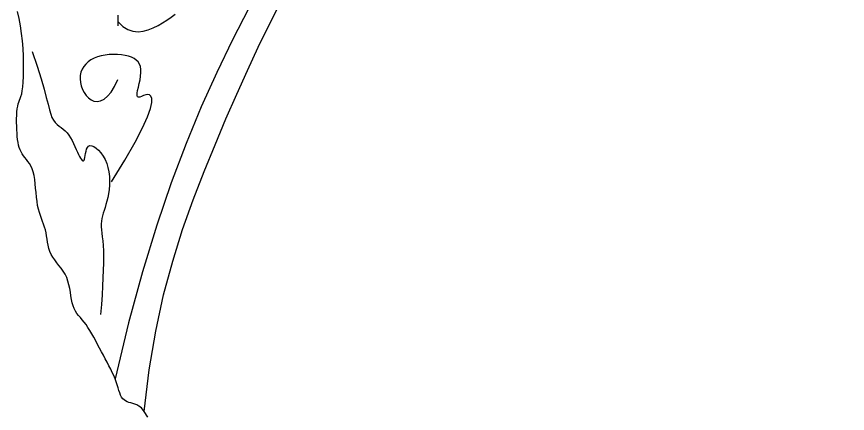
# Model space of a CAD drawing. Extents: x 162 to 353, y 208 to 399.
# Drawn here: x 172.5 to 206.33, y 271.8 to 287.95 of the extents above; entities that cross this region are included whole.
import ezdxf

# ---------------------------------------------------------------- set-up
doc = ezdxf.new("R2010")
doc.units = 0
doc.header["$LTSCALE"] = 10
doc.header["$MEASUREMENT"] = 0
for name, color, linetype in [('3', 3, 'CONTINUOUS'), ('4', 4, 'CONTINUOUS'), ('7', 7, 'CONTINUOUS'), ('BH', 3, 'CONTINUOUS')]:
    doc.layers.add(name, color=color, linetype=linetype)

msp = doc.modelspace()

# ---------------------------------------------------------------- linework, layer by layer
at = {"layer": '3'}
for points in [[(177.697, 271.872), (177.896, 273.568), (178.162, 275.146), (178.486, 276.617), (178.856, 277.992), (179.261, 279.281), (179.691, 280.493), (180.135, 281.641), (180.583, 282.733), (181.025, 283.78), (181.463, 284.787), (181.9, 285.758), (182.339, 286.697), (182.783, 287.609), (183.234, 288.499)], [(176.619, 287.742), (176.819, 287.549), (177.025, 287.422), (177.234, 287.352), (177.445, 287.331), (177.655, 287.352), (177.863, 287.406), (178.065, 287.486), (178.26, 287.583), (178.446, 287.691), (178.623, 287.805), (178.793, 287.923), (178.955, 288.042)], [(176.619, 288.009), (176.619, 287.568)], [(173.134, 286.524), (173.338, 285.922), (173.496, 285.417), (173.617, 284.998), (173.709, 284.654), (173.779, 284.377), (173.835, 284.155), (173.887, 283.98), (173.94, 283.84), (174.002, 283.727), (174.072, 283.634), (174.149, 283.557), (174.229, 283.49), (174.313, 283.427), (174.396, 283.365), (174.478, 283.296), (174.557, 283.216), (174.631, 283.121), (174.699, 283.015), (174.763, 282.899), (174.822, 282.779), (174.877, 282.658), (174.929, 282.541), (174.977, 282.43), (175.022, 282.331), (175.064, 282.246), (175.103, 282.177), (175.139, 282.125), (175.172, 282.09), (175.202, 282.073), (175.228, 282.076), (175.25, 282.099), (175.269, 282.142), (175.283, 282.207), (175.297, 282.286), (175.311, 282.373), (175.329, 282.462), (175.352, 282.545), (175.385, 282.616), (175.429, 282.668), (175.486, 282.694), (175.559, 282.689), (175.644, 282.654), (175.737, 282.592), (175.833, 282.505), (175.929, 282.397), (176.019, 282.269), (176.101, 282.126), (176.169, 281.968), (176.22, 281.8), (176.255, 281.624), (176.276, 281.444), (176.283, 281.261), (176.279, 281.08), (176.265, 280.903), (176.242, 280.734), (176.213, 280.576), (176.177, 280.43), (176.139, 280.295), (176.099, 280.171), (176.06, 280.053), (176.024, 279.941), (175.992, 279.833), (175.967, 279.726), (175.951, 279.618), (175.945, 279.507), (175.948, 279.391), (175.958, 279.266), (175.972, 279.13), (175.989, 278.98), (176.005, 278.812), (176.02, 278.625), (176.031, 278.414), (176.036, 278.178), (176.035, 277.916), (176.029, 277.629), (176.017, 277.317), (176.001, 276.979), (175.979, 276.617), (175.953, 276.229), (175.922, 275.817)], [(176.358, 281.214), (176.908, 282.106), (177.326, 282.835), (177.63, 283.418), (177.833, 283.871), (177.954, 284.21), (178.006, 284.452), (178.006, 284.613), (177.97, 284.71), (177.911, 284.759), (177.838, 284.771), (177.757, 284.757), (177.672, 284.728), (177.59, 284.696), (177.516, 284.67), (177.457, 284.661), (177.418, 284.681), (177.403, 284.738), (177.408, 284.827), (177.428, 284.942), (177.458, 285.077), (177.492, 285.223), (177.524, 285.375), (177.55, 285.525), (177.563, 285.668), (177.56, 285.796), (177.539, 285.911), (177.5, 286.012), (177.445, 286.099), (177.373, 286.175), (177.283, 286.239), (177.177, 286.292), (177.055, 286.335), (176.917, 286.368), (176.765, 286.392), (176.605, 286.405), (176.439, 286.408), (176.272, 286.4), (176.105, 286.38), (175.944, 286.349), (175.791, 286.306), (175.651, 286.251), (175.523, 286.184), (175.41, 286.106), (175.312, 286.016), (175.231, 285.915), (175.167, 285.804), (175.121, 285.683), (175.094, 285.552), (175.088, 285.412), (175.101, 285.267), (175.133, 285.122), (175.182, 284.981), (175.247, 284.85), (175.327, 284.733), (175.422, 284.634), (175.53, 284.558), (175.65, 284.51), (175.78, 284.496), (175.917, 284.519), (176.058, 284.586), (176.202, 284.702), (176.345, 284.871), (176.485, 285.1), (176.619, 285.392)]]:
    msp.add_lwpolyline(points, dxfattribs=at)
at = {"layer": '4'}
msp.add_lwpolyline([(177.843, 271.641), (177.697, 271.872), (177.58, 272.015), (177.481, 272.095), (177.393, 272.139), (177.308, 272.171), (177.226, 272.197), (177.146, 272.22), (177.071, 272.242), (177, 272.268), (176.935, 272.3), (176.875, 272.34), (176.822, 272.392), (176.777, 272.458), (176.736, 272.538), (176.7, 272.629), (176.665, 272.73), (176.63, 272.84), (176.594, 272.956), (176.553, 273.079), (176.507, 273.205), (176.455, 273.334), (176.395, 273.466), (176.331, 273.6), (176.261, 273.736), (176.188, 273.875), (176.112, 274.017), (176.035, 274.16), (175.956, 274.307), (175.877, 274.455), (175.799, 274.604), (175.72, 274.752), (175.641, 274.897), (175.562, 275.037), (175.484, 275.17), (175.405, 275.294), (175.326, 275.408), (175.248, 275.511), (175.17, 275.605), (175.095, 275.693), (175.024, 275.779), (174.958, 275.866), (174.898, 275.958), (174.845, 276.058), (174.801, 276.169), (174.766, 276.294), (174.738, 276.43), (174.713, 276.576), (174.689, 276.726), (174.663, 276.879), (174.631, 277.032), (174.591, 277.181), (174.538, 277.323), (174.473, 277.456), (174.396, 277.581), (174.311, 277.7), (174.223, 277.815), (174.135, 277.927), (174.051, 278.039), (173.974, 278.151), (173.908, 278.267), (173.856, 278.387), (173.816, 278.511), (173.785, 278.638), (173.761, 278.766), (173.74, 278.893), (173.72, 279.02), (173.698, 279.144), (173.672, 279.264), (173.639, 279.38), (173.601, 279.493), (173.559, 279.607), (173.515, 279.723), (173.471, 279.844), (173.428, 279.972), (173.39, 280.11), (173.357, 280.261), (173.331, 280.425), (173.31, 280.599), (173.292, 280.78), (173.275, 280.962), (173.257, 281.142), (173.235, 281.315), (173.208, 281.478), (173.173, 281.624), (173.129, 281.753), (173.078, 281.865), (173.021, 281.963), (172.96, 282.051), (172.898, 282.131), (172.837, 282.207), (172.78, 282.282), (172.727, 282.359), (172.681, 282.44), (172.643, 282.527), (172.61, 282.62), (172.583, 282.719), (172.56, 282.827), (172.542, 282.942), (172.528, 283.065), (172.517, 283.198), (172.508, 283.34), (172.503, 283.488), (172.5, 283.639), (172.501, 283.788), (172.505, 283.933), (172.513, 284.069), (172.526, 284.192), (172.543, 284.3), (172.565, 284.389), (172.591, 284.467), (172.619, 284.539), (172.648, 284.614), (172.678, 284.699), (172.706, 284.801), (172.731, 284.928), (172.753, 285.087), (172.77, 285.282), (172.782, 285.512), (172.787, 285.768), (172.786, 286.047), (172.777, 286.342), (172.761, 286.647), (172.735, 286.956), (172.701, 287.263), (172.656, 287.565), (172.602, 287.862), (172.538, 288.156)], dxfattribs=at)
at = {"layer": '7'}
msp.add_lwpolyline([(181.957, 288.292), (181.296, 287.007), (180.65, 285.675), (180.018, 284.276), (179.4, 282.787), (178.796, 281.186), (178.205, 279.45), (177.627, 277.556), (177.061, 275.482), (176.507, 273.205)], dxfattribs=at)
at = {"layer": 'BH'}
msp.add_arc((228.208, 377.665), 143.658, 256.42014, 315.76406, dxfattribs=at)

doc.saveas('drawing.dxf')
